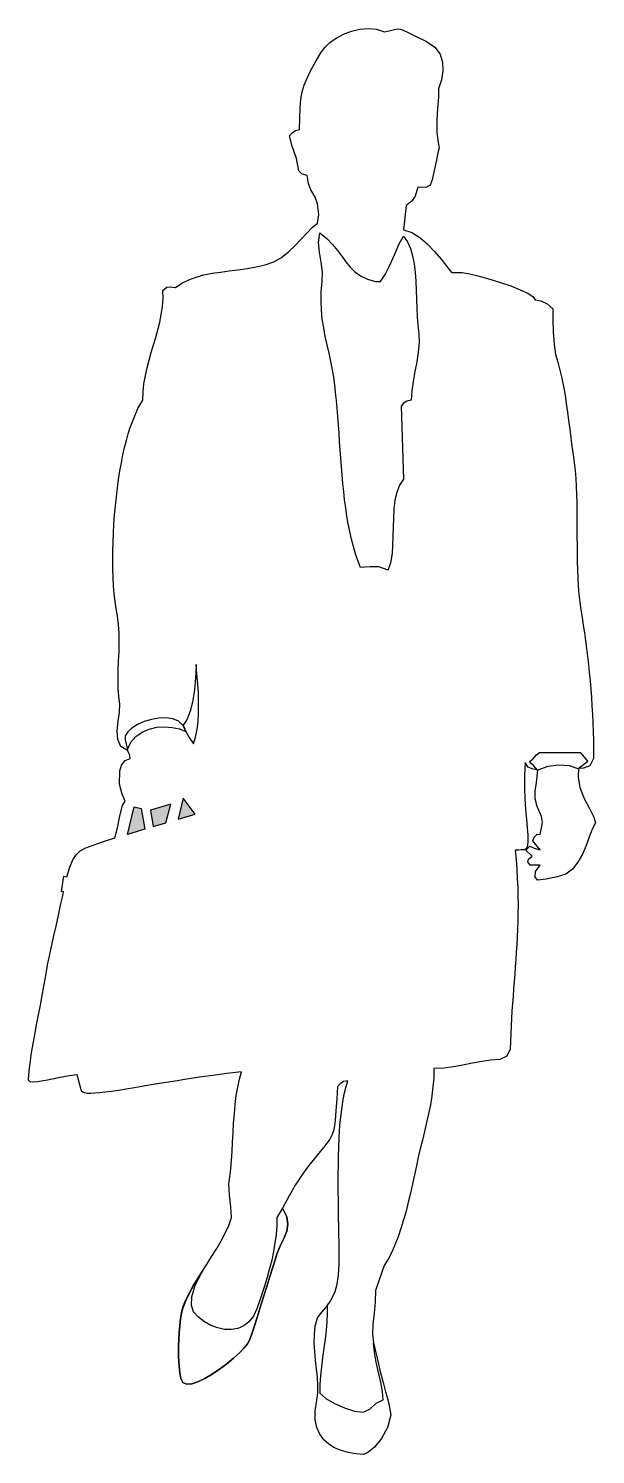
# Model space of a CAD drawing. Extents: x 851 to 918, y -25 to 143.
import ezdxf

# ---------------------------------------------------------------- set-up
doc = ezdxf.new("R2010")
doc.units = 0
doc.header["$MEASUREMENT"] = 0
doc.layers.add('LAYER_1', color=7, linetype='CONTINUOUS')

msp = doc.modelspace()

# ---------------------------------------------------------------- linework, layer by layer
at = {"layer": 'LAYER_1', "linetype": 'CONTINUOUS'}
for points in [[(895.65, 119.68), (896.64, 119.37), (897.59, 118.78), (898.49, 118.01), (899.33, 117.13), (900.09, 116.22), (900.77, 115.37), (901.33, 114.66), (902.55, 114.66), (903.47, 114.49), (904.59, 114.23), (905.83, 113.89), (907.1, 113.5), (908.34, 113.08), (909.44, 112.64), (910.34, 112.21), (910.95, 111.8), (911.19, 111.44), (911.87, 111.32), (912.61, 110.97), (913.28, 110.37), (913.29, 109.12), (913.32, 107.67), (913.42, 106.23), (913.6, 104.98), (913.88, 104.08), (914.12, 103.14), (914.34, 102.19), (914.53, 101.21), (914.71, 100.22), (914.86, 99.22), (915, 98.21), (915.14, 97.2), (915.27, 96.18), (915.4, 95.17), (915.53, 94.16), (915.67, 93.17), (915.8, 92.26), (915.9, 91.33), (915.98, 90.38), (916.04, 89.43), (916.08, 88.46), (916.1, 87.49), (916.12, 86.51), (916.12, 85.52), (916.12, 84.53), (916.12, 83.54), (916.13, 82.55), (916.13, 81.57), (916.15, 80.58), (916.17, 79.61), (916.21, 78.64), (916.27, 77.69), (916.35, 76.74), (916.45, 75.81), (916.57, 74.9), (916.72, 74), (916.86, 73.1), (917, 72.18), (917.13, 71.26), (917.25, 70.34), (917.36, 69.4), (917.47, 68.45), (917.57, 67.5), (917.67, 66.53), (917.75, 65.56), (917.82, 64.57), (917.89, 63.58), (917.95, 62.57), (917.99, 61.55), (918.03, 60.52), (918.06, 59.48), (918.08, 58.42), (918.08, 57.36), (917.64, 56.5), (916.88, 56.23), (916.31, 56.21), (916.25, 55.17), (916.47, 53.96), (916.96, 52.68), (917.59, 51.47), (918.11, 50.47), (918.31, 49.81), (917.93, 49.04), (917.57, 48.11), (917.19, 47.11), (916.76, 46.09), (916.24, 45.14), (915.59, 44.34), (914.79, 43.75), (913.8, 43.41), (912.47, 43.14), (911.48, 43.04), (911.18, 43.44), (911.24, 44.04), (911.79, 44.82), (910.6, 44.82), (910.34, 45.18), (910.41, 45.51), (910.84, 45.86), (910.1, 46.57), (910.58, 47.03), (911.08, 46.82), (911.79, 46.6), (910.91, 47.69), (911.07, 48.11), (911.43, 48.46), (911.79, 48.4), (911.91, 49), (912.06, 49.82), (911.93, 50.55), (911.42, 51.71), (911.21, 52.61), (911.21, 53.48), (911.34, 54.53), (911.5, 56.01), (910.82, 56.17), (910.36, 56.37), (910.01, 56.91), (909.95, 55.4), (909.95, 53.97), (909.99, 52.61), (910.07, 51.36), (910.16, 50.22), (910.25, 49.21), (910.31, 48.34), (910.33, 47.64), (910.29, 47.1), (910.17, 46.76), (909.96, 46.62), (909.53, 46.61), (909.25, 46.59), (908.83, 46.59), (908.94, 45.43), (909.02, 44.3), (909.08, 43.22), (909.13, 42.16), (909.16, 41.13), (909.17, 40.13), (909.16, 39.15), (909.14, 38.2), (909.12, 37.27), (909.08, 36.35), (909.03, 35.45), (908.97, 34.56), (908.91, 33.68), (908.85, 32.81), (908.78, 31.95), (908.71, 31.08), (908.64, 30.22), (908.58, 29.36), (908.51, 28.5), (908.45, 27.63), (908.4, 26.75), (908.36, 25.86), (908.32, 24.96), (908.3, 24.04), (908.3, 24.04), (908.23, 23.12), (907.85, 22.3), (907.01, 21.89), (905.97, 21.83), (904.9, 21.68), (903.8, 21.47), (902.68, 21.24), (901.55, 21.03), (900.41, 20.88), (899.26, 20.82), (899.23, 19.75), (899.14, 18.68), (899, 17.62), (898.83, 16.56), (898.62, 15.51), (898.39, 14.46), (898.15, 13.42), (897.89, 12.4), (897.64, 11.38), (897.4, 10.37), (897.18, 9.37), (896.95, 8.31), (896.72, 7.24), (896.48, 6.16), (896.23, 5.09), (895.96, 4.02), (895.67, 2.98), (895.36, 1.96), (895.02, 0.99), (894.66, 0.06), (894.28, -0.82), (893.86, -1.63), (893.4, -2.37), (892.38, -5.33), (892.32, -6.65), (892.19, -7.99), (892.06, -9.28), (892.02, -10.47), (892.12, -11.5), (892.54, -13.31), (892.92, -14.86), (893.26, -16.17), (893.56, -17.27), (893.8, -18.18), (893.99, -18.92), (894.11, -19.53), (894.16, -20.02), (893.78, -21.48), (893.08, -22.77), (892.24, -23.78), (891.47, -24.44), (890.94, -24.66), (890.03, -24.58), (889.15, -24.44), (888.32, -24.21), (887.54, -23.89), (886.85, -23.46), (886.26, -22.93), (885.78, -22.28), (885.45, -21.49), (885.26, -20.57), (885.25, -19.5), (885.44, -18.27), (885.55, -17.41), (885.57, -16.5), (885.51, -15.55), (885.41, -14.56), (885.3, -13.56), (885.19, -12.54), (885.14, -11.52), (885.15, -10.52), (885.26, -9.53), (885.51, -8.57), (886.05, -7.89), (886.53, -7.3), (886.95, -6.73), (887.31, -6.12), (887.6, -5.43), (887.83, -4.58), (887.99, -3.52), (888.07, -2.2), (888.09, -0.55), (888.07, 0.34), (888.05, 1.28), (888.03, 2.24), (888.01, 3.23), (888, 4.25), (887.98, 5.28), (887.97, 6.32), (887.96, 7.37), (887.97, 8.43), (887.98, 9.48), (888, 10.52), (888.03, 11.55), (888.07, 12.56), (888.13, 13.55), (888.21, 14.51), (888.3, 15.43), (888.42, 16.32), (888.55, 17.17), (888.71, 17.97), (888.89, 18.71), (889.09, 19.4), (889.09, 19.4), (888.59, 19.29), (888.21, 19.01), (887.9, 18.67), (887.82, 17.25), (887.68, 15.9), (887.6, 14.72), (887.54, 14.07), (887.41, 13.5), (887.22, 12.99), (886.96, 12.52), (886.64, 12.05), (886.27, 11.57), (885.84, 11.05), (885.35, 10.47), (884.82, 9.81), (884.23, 9.04), (883.59, 8.13), (882.9, 7.07), (882.17, 5.83), (881.4, 4.38), (881.4, 4.38), (881.9, 3.34), (882.04, 2.47), (881.9, 1.68), (881.58, 0.89), (881.16, 0.02), (880.74, -1.04), (880.53, -1.71), (880.24, -2.6), (879.92, -3.67), (879.55, -4.85), (879.17, -6.09), (878.78, -7.34), (878.4, -8.53), (878.04, -9.62), (877.72, -10.55), (877.45, -11.26), (877.27, -11.61), (876.88, -12.09), (876.31, -12.67), (875.62, -13.3), (874.82, -13.96), (873.97, -14.6), (873.09, -15.19), (872.23, -15.7), (871.41, -16.09), (870.69, -16.32), (870.08, -16.36), (869.64, -16.18), (869.4, -15.72), (869.3, -15.09), (869.2, -14.23), (869.14, -13.15), (869.13, -11.85), (869.2, -10.34), (869.38, -8.62), (869.48, -7.92), (869.69, -7.19), (870.01, -6.42), (870.41, -5.62), (870.87, -4.8), (871.39, -3.95), (871.94, -3.08), (872.51, -2.2), (873.08, -1.3), (873.64, -0.39), (874.16, 0.52), (874.64, 1.43), (875.05, 2.35), (875.37, 3.26), (875.3, 4.53), (875.16, 5.95), (875.08, 7.21), (875.2, 8.07), (875.3, 9.01), (875.38, 10.02), (875.44, 11.07), (875.5, 12.16), (875.56, 13.27), (875.63, 14.39), (875.72, 15.5), (875.82, 16.59), (875.95, 17.64), (876.12, 18.64), (876.32, 19.59), (876.57, 20.45), (874.83, 20.24), (873.18, 20.02), (871.61, 19.8), (870.12, 19.58), (868.72, 19.36), (867.4, 19.15), (866.16, 18.94), (865.01, 18.75), (863.94, 18.57), (862.95, 18.41), (862.05, 18.26), (861.23, 18.14), (860.49, 18.03), (859.84, 17.96), (859.28, 17.91), (858.79, 17.89), (858.39, 17.9), (858.08, 17.95), (857.85, 18.04), (857.7, 18.17), (857.64, 18.34), (857.19, 20.09), (856.23, 19.99), (854.99, 19.74), (853.67, 19.47), (852.5, 19.26), (851.69, 19.23), (851.44, 19.48), (851.47, 20.11), (851.54, 20.86), (851.66, 21.74), (851.81, 22.7), (851.98, 23.75), (852.18, 24.85), (852.4, 25.99), (852.62, 27.15), (852.84, 28.31), (853.05, 29.44), (853.25, 30.54), (853.43, 31.57), (853.59, 32.52), (853.69, 33.05), (853.87, 33.92), (854.11, 35.03), (854.39, 36.3), (854.69, 37.62), (854.97, 38.91), (855.23, 40.07), (855.44, 41.02), (855.56, 41.65), (855.32, 41.7), (855.6, 43.49), (855.96, 43.43), (856.31, 44.58), (856.66, 45.43), (857.05, 46.04), (857.55, 46.49), (858.2, 46.85), (859.06, 47.18), (860.18, 47.55), (861.62, 48.04), (861.92, 49.21), (862.21, 50.62), (862.51, 51.82), (862.84, 52.34), (862.47, 53.19), (862.18, 54.36), (862.23, 55.94), (862.41, 56.61), (862.85, 57.14), (863.43, 57.36), (863.38, 57.73), (863.27, 58.05), (863.11, 58.33), (862.34, 58.8), (861.98, 59.62), (861.91, 60.64), (862.01, 61.76), (862.16, 62.85), (862.23, 63.8), (862.09, 64.7), (862.02, 65.67), (862.01, 66.7), (862.03, 67.76), (862.07, 68.86), (862.12, 69.96), (862.14, 71.07), (862.13, 72.15), (862.06, 73.19), (861.92, 74.19), (861.77, 75.01), (861.65, 75.88), (861.56, 76.79), (861.48, 77.73), (861.42, 78.71), (861.39, 79.72), (861.38, 80.76), (861.38, 81.81), (861.41, 82.87), (861.45, 83.94), (861.51, 85.02), (861.59, 86.09), (861.69, 87.16), (861.8, 88.22), (861.92, 89.26), (862.06, 90.28), (862.22, 91.27), (862.39, 92.23), (862.57, 93.16), (862.77, 94.04), (862.98, 94.88), (863.2, 95.66), (863.43, 96.39), (863.43, 96.39), (863.81, 97.39), (864.33, 98.62), (864.91, 99.61), (864.95, 100.6), (865.06, 101.56), (865.22, 102.51), (865.42, 103.43), (865.66, 104.34), (865.92, 105.24), (866.19, 106.13), (866.45, 107.02), (866.7, 107.91), (866.92, 108.81), (867.1, 109.72), (867.24, 110.64), (867.31, 111.58), (867.3, 112.53), (867.76, 112.93), (868.13, 112.96), (868.78, 112.9), (869.53, 113.41), (870.34, 113.81), (871.21, 114.13), (872.13, 114.38), (873.09, 114.57), (874.09, 114.72), (875.11, 114.86), (876.15, 114.99), (877.21, 115.14), (878.28, 115.32), (879.34, 115.55), (879.34, 115.55), (880.36, 115.91), (881.28, 116.45), (882.11, 117.1), (882.88, 117.84), (883.59, 118.59), (884.26, 119.31), (884.9, 119.95), (885.54, 120.46), (885.66, 121.5), (885.52, 122.75), (885.25, 123.55), (884.73, 124.41), (884.47, 125.14), (884.31, 126.09), (883.93, 126.23), (883.72, 126.26), (883.34, 126.65), (883.05, 128.11), (882.52, 129.55), (882.23, 130.79), (882.54, 131.13), (882.91, 131.39), (883.41, 131.5), (883.42, 132.91), (883.47, 134.09), (883.57, 135.08), (883.73, 135.94), (883.96, 136.75), (884.29, 137.56), (884.71, 138.42), (885.25, 139.4), (885.92, 140.57), (886.37, 141.18), (886.98, 141.77), (887.73, 142.3), (888.59, 142.75), (889.53, 143.11), (890.51, 143.34), (891.51, 143.42), (892.49, 143.33), (893.42, 143.05), (894.14, 143.18), (894.61, 143.3), (894.95, 143.37), (895.26, 143.35), (895.64, 143.23), (896.22, 142.97), (897.09, 142.53), (898.36, 141.9), (899.34, 141.23), (899.97, 140.41), (900.28, 139.47), (900.32, 138.45), (900.14, 137.39), (899.78, 136.31), (899.78, 135.38), (899.69, 134.05), (899.59, 132.58), (899.58, 131.22), (899.72, 130.21), (899.88, 129.34), (899.7, 128.78), (899.55, 127.89), (899.23, 126.54), (899.04, 125.58), (898.79, 124.97), (898.29, 124.68), (897.35, 124.71), (897.05, 123.68), (896.63, 123.07), (895.97, 122.56), (895.65, 119.68)], [(885.8, 119.32), (886.62, 118.66), (887.29, 117.97), (887.87, 117.27), (888.38, 116.59), (888.87, 115.92), (889.38, 115.3), (889.94, 114.74), (890.61, 114.26), (891.41, 113.87), (892.38, 113.59), (892.97, 113.59), (893.51, 114.42), (894.05, 115.53), (894.59, 116.76), (895.12, 117.96), (895.65, 118.96), (896.12, 118.27), (896.47, 117.49), (896.74, 116.61), (896.92, 115.67), (897.04, 114.67), (897.12, 113.64), (897.16, 112.58), (897.19, 111.51), (897.22, 110.46), (897.26, 109.43), (897.34, 108.44), (897.46, 107.51), (897.5, 106.41), (897.41, 105.28), (897.23, 104.13), (897.01, 102.98), (896.8, 101.83), (896.64, 100.71), (896.57, 99.61), (896.05, 99.51), (895.68, 99.25), (895.38, 98.9), (895.65, 90.31), (895.2, 89.59), (894.87, 88.75), (894.66, 87.81), (894.53, 86.8), (894.47, 85.74), (894.44, 84.66), (894.42, 83.58), (894.38, 82.54), (894.31, 81.54), (894.16, 80.63), (894.09, 80.27), (893.95, 79.91), (893.87, 79.56), (892.75, 79.96), (891.7, 79.97), (890.58, 79.91), (890.27, 80.7), (890, 81.51), (889.75, 82.36), (889.52, 83.23), (889.32, 84.12), (889.15, 85.03), (888.99, 85.96), (888.85, 86.91), (888.72, 87.87), (888.61, 88.84), (888.51, 89.81), (888.42, 90.8), (888.34, 91.79), (888.27, 92.78), (888.2, 93.77), (888.13, 94.76), (888.06, 95.74), (887.99, 96.72), (887.92, 97.69), (887.84, 98.65), (887.75, 99.59), (887.66, 100.52), (887.55, 101.44), (887.43, 102.33), (887.29, 103.2), (887.1, 104.17), (886.88, 105.14), (886.66, 106.12), (886.44, 107.11), (886.25, 108.13), (886.09, 109.16), (885.98, 110.22), (885.94, 111.31), (885.97, 112.43), (886.09, 113.59), (886.13, 114.71), (885.96, 115.87), (885.74, 117.05), (885.63, 118.21), (885.8, 119.32)], [(871.2, 68.46), (871.18, 67.46), (871.11, 66.34), (870.98, 65.18), (870.79, 64.03), (870.52, 62.96), (870.15, 62.02), (869.69, 61.29), (870, 60.57), (870.38, 59.85), (870.89, 59.12), (871.14, 59.9), (871.32, 60.79), (871.44, 61.76), (871.5, 62.8), (871.5, 63.89), (871.47, 65.02), (871.4, 66.17), (871.31, 67.32), (871.2, 68.46)], [(863.11, 58.43), (863.52, 59.29), (864.11, 59.98), (864.84, 60.49), (865.67, 60.85), (866.57, 61.06), (867.49, 61.12), (868.39, 61.05), (869.24, 60.87), (869.99, 60.56), (869.67, 61.27), (869.14, 61.76), (868.46, 62.05), (867.67, 62.18), (866.81, 62.15), (865.93, 61.99), (865.08, 61.73), (864.3, 61.38), (863.64, 60.97), (863.15, 60.51), (862.86, 60.04), (862.84, 59.57), (863.11, 58.43)], [(910.51, 57.03), (910.9, 57.3), (911.34, 57.81), (911.71, 58.08), (916.49, 58.08), (917.39, 57.03), (916.28, 56.15), (915.24, 56.52), (913.99, 56.61), (912.69, 56.43), (911.48, 56.01), (911.04, 56.51), (910.77, 56.76), (910.51, 57.03)], [(869.69, 52.72), (869.11, 50.24), (871.08, 50.83), (869.69, 52.72)], [(864.74, 51.47), (865.17, 49.06), (863.11, 48.4), (863.89, 51.68), (864.74, 51.47)], [(865.82, 51.28), (866.16, 49.37), (867.65, 49.81), (868.21, 51.99), (865.82, 51.28)], [(871.95, -3.05), (871.19, -4.27), (870.51, -5.44), (869.95, -6.57), (869.56, -7.63), (869.38, -8.62), (869.2, -10.34), (869.13, -11.85), (869.14, -13.15), (869.2, -14.23), (869.3, -15.09), (869.4, -15.72), (869.64, -16.18), (870.08, -16.36), (870.69, -16.32), (871.41, -16.09), (872.23, -15.7), (873.09, -15.19), (873.97, -14.6), (874.82, -13.96), (875.62, -13.3), (876.31, -12.67), (876.88, -12.09), (877.27, -11.61), (877.45, -11.26), (877.72, -10.55), (878.04, -9.62), (878.4, -8.53), (878.78, -7.34), (879.17, -6.09), (879.55, -4.85), (879.92, -3.67), (880.24, -2.6), (880.53, -1.71), (880.74, -1.04), (880.74, -1.04), (881.16, 0.02), (881.58, 0.89), (881.9, 1.68), (882.04, 2.47), (881.9, 3.34), (881.4, 4.38), (880.74, 3.26), (880.71, 2.27), (880.63, 1.27), (880.5, 0.27), (880.33, -0.74), (880.12, -1.75), (879.87, -2.75), (879.6, -3.74), (879.31, -4.71), (879.01, -5.66), (878.69, -6.59), (878.37, -7.48), (877.97, -8.35), (877.44, -9.02), (876.82, -9.51), (876.11, -9.81), (875.35, -9.94), (874.55, -9.92), (873.75, -9.75), (872.96, -9.45), (872.2, -9.02), (871.5, -8.48), (870.89, -7.84), (870.67, -7.11), (870.71, -6.06), (871.1, -4.69), (871.95, -3.05)], [(892.12, -11.52), (892.54, -13.32), (892.92, -14.87), (893.26, -16.18), (893.56, -17.27), (893.8, -18.18), (893.99, -18.92), (894.11, -19.53), (894.16, -20.02), (893.78, -21.48), (893.08, -22.77), (892.24, -23.78), (891.47, -24.44), (890.94, -24.66), (890.03, -24.58), (889.15, -24.44), (888.32, -24.21), (887.54, -23.89), (886.85, -23.46), (886.26, -22.93), (885.78, -22.28), (885.45, -21.49), (885.26, -20.57), (885.25, -19.5), (885.44, -18.27), (885.55, -17.41), (885.57, -16.5), (885.51, -15.55), (885.41, -14.56), (885.3, -13.56), (885.19, -12.54), (885.14, -11.52), (885.15, -10.52), (885.26, -9.53), (885.51, -8.57), (885.93, -8.04), (886.32, -7.57), (886.67, -7.15), (886.67, -8.05), (886.63, -9.01), (886.54, -10.02), (886.42, -11.07), (886.28, -12.14), (886.13, -13.23), (886, -14.31), (885.89, -15.38), (885.81, -16.42), (885.78, -17.42), (886.51, -18.06), (887.53, -18.67), (888.7, -19.18), (889.87, -19.54), (890.89, -19.67), (891.7, -19.3), (892.45, -18.61), (893.26, -18.23), (893.19, -17.26), (892.99, -16.15), (892.73, -14.98), (892.46, -13.78), (892.24, -12.61), (892.12, -11.52)]]:
    msp.add_lwpolyline(points, dxfattribs=at)
at = {"layer": 'LAYER_1'}
for points in [[(869.69, 52.72), (869.11, 50.24), (869.69, 52.72), (871.08, 50.83)], [(864.74, 51.47), (865.17, 49.06), (863.89, 51.68), (863.11, 48.4)], [(865.82, 51.28), (866.16, 49.37), (868.21, 51.99), (867.65, 49.81)]]:
    msp.add_solid(points, dxfattribs=at)

doc.saveas('drawing.dxf')
